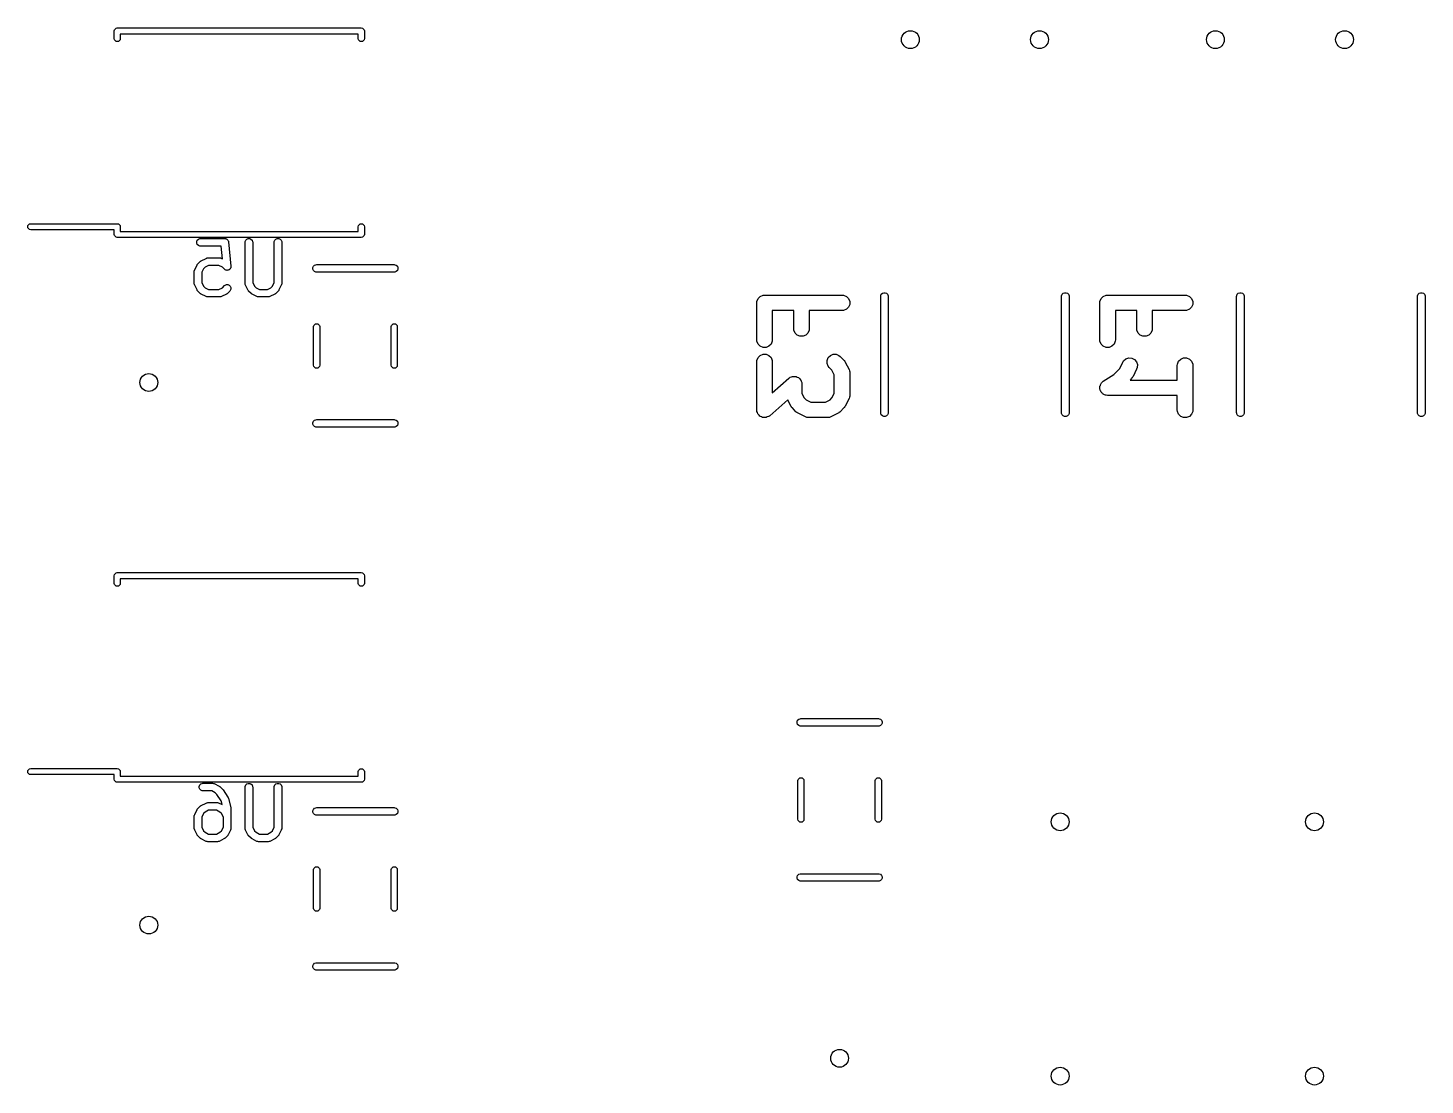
# Model space of a CAD drawing. Extents: x 0.39 to 2.96, y 0.39 to 3.71.
# Drawn here: x 1.786 to 2.868, y 1.206 to 2.024 of the extents above; entities that cross this region are included whole.
import ezdxf

# ---------------------------------------------------------------- set-up
doc = ezdxf.new("R2010")
doc.units = 0
doc.header["$MEASUREMENT"] = 0
doc.layers.add('BLACK', color=7, linetype='CONTINUOUS')

msp = doc.modelspace()

# ---------------------------------------------------------------- linework, layer by layer
at = {"layer": 'BLACK', "linetype": 'CONTINUOUS'}
for p, q in [((1.8533, 2.023), (1.8546, 2.0243)), ((1.8546, 2.0243), (1.8555, 2.0244)), ((1.8555, 2.0244), (2.0445, 2.0244)), ((2.0445, 2.0244), (2.0454, 2.0243)), ((2.0454, 2.0243), (2.0467, 2.023)), ((1.8531, 2.0221), (1.8533, 2.023)), ((1.8531, 2.0162), (1.8531, 2.0221)), ((1.8533, 2.0153), (1.8531, 2.0162)), ((1.8546, 2.014), (1.8533, 2.0153)), ((1.8564, 2.014), (1.8546, 2.014)), ((1.8577, 2.0153), (1.8564, 2.014)), ((1.8579, 2.0162), (1.8577, 2.0153)), ((2.0421, 2.0197), (1.8579, 2.0197)), ((1.8579, 2.0197), (1.8579, 2.0162)), ((2.0421, 2.0162), (2.0421, 2.0197)), ((2.0423, 2.0153), (2.0421, 2.0162)), ((2.0436, 2.014), (2.0423, 2.0153)), ((2.0454, 2.014), (2.0436, 2.014)), ((2.0467, 2.0153), (2.0454, 2.014)), ((2.0467, 2.023), (2.0469, 2.0221)), ((2.0469, 2.0162), (2.0467, 2.0153)), ((2.0469, 2.0221), (2.0469, 2.0162)), ((1.7864, 1.8714), (1.7877, 1.8727)), ((1.7877, 1.8727), (1.7886, 1.8729)), ((1.7886, 1.8729), (1.8555, 1.8729)), ((1.8555, 1.8729), (1.8564, 1.8727)), ((1.8564, 1.8727), (1.8577, 1.8714)), ((2.0423, 1.8714), (2.0436, 1.8727)), ((2.0436, 1.8727), (2.0454, 1.8727)), ((2.0454, 1.8727), (2.0467, 1.8714)), ((1.7864, 1.8696), (1.7864, 1.8714)), ((1.7877, 1.8683), (1.7864, 1.8696)), ((1.7886, 1.8681), (1.7877, 1.8683)), ((1.8531, 1.8681), (1.7886, 1.8681)), ((1.8531, 1.8646), (1.8531, 1.8681)), ((1.8533, 1.8637), (1.8531, 1.8646)), ((1.8546, 1.8624), (1.8533, 1.8637)), ((1.8555, 1.8622), (1.8546, 1.8624)), ((2.0445, 1.8622), (1.8555, 1.8622)), ((1.8577, 1.8714), (1.8579, 1.8705)), ((1.8579, 1.8705), (1.8579, 1.867)), ((1.8579, 1.867), (2.0421, 1.867)), ((1.9175, 1.8601), (1.9184, 1.861)), ((1.9184, 1.861), (1.9194, 1.8614)), ((1.9194, 1.8614), (1.92, 1.8615)), ((1.92, 1.8615), (1.9388, 1.8615)), ((1.9388, 1.8615), (1.939, 1.8614)), ((1.939, 1.8614), (1.939, 1.8614)), ((1.939, 1.8614), (1.9391, 1.8614)), ((1.9391, 1.8614), (1.9393, 1.8614)), ((1.9393, 1.8614), (1.9397, 1.8612)), ((1.9397, 1.8612), (1.9401, 1.8611)), ((1.9401, 1.8611), (1.9403, 1.861)), ((1.9403, 1.861), (1.9404, 1.861)), ((1.9404, 1.861), (1.9407, 1.8606)), ((1.955, 1.8601), (1.9559, 1.861)), ((1.9559, 1.861), (1.9569, 1.8614)), ((1.9569, 1.8614), (1.9581, 1.8614)), ((1.9581, 1.8614), (1.9591, 1.861)), ((1.9591, 1.861), (1.96, 1.8601)), ((1.9775, 1.8601), (1.9784, 1.861)), ((1.9784, 1.861), (1.9794, 1.8614)), ((1.9794, 1.8614), (1.9806, 1.8614)), ((1.9806, 1.8614), (1.9816, 1.861)), ((1.9816, 1.861), (1.9825, 1.8601)), ((2.0421, 1.8705), (2.0423, 1.8714)), ((2.0421, 1.867), (2.0421, 1.8705)), ((2.0454, 1.8624), (2.0445, 1.8622)), ((2.0467, 1.8637), (2.0454, 1.8624)), ((2.0467, 1.8714), (2.0469, 1.8705)), ((2.0469, 1.8646), (2.0467, 1.8637)), ((2.0469, 1.8705), (2.0469, 1.8646)), ((1.9171, 1.8591), (1.9175, 1.8601)), ((1.9171, 1.8579), (1.9171, 1.8591)), ((1.9175, 1.8569), (1.9171, 1.8579)), ((1.9184, 1.856), (1.9175, 1.8569)), ((1.9194, 1.8556), (1.9184, 1.856)), ((1.92, 1.8555), (1.9194, 1.8556)), ((1.9361, 1.8555), (1.92, 1.8555)), ((1.9371, 1.8458), (1.9361, 1.8555)), ((1.9407, 1.8606), (1.941, 1.8604)), ((1.941, 1.8604), (1.9411, 1.8602)), ((1.9411, 1.8602), (1.9412, 1.8601)), ((1.9412, 1.8601), (1.9414, 1.8597)), ((1.9414, 1.8597), (1.9416, 1.8594)), ((1.9416, 1.8594), (1.9416, 1.8591)), ((1.9416, 1.8591), (1.9416, 1.8591)), ((1.9416, 1.8591), (1.9416, 1.859)), ((1.9416, 1.859), (1.9417, 1.8588)), ((1.9417, 1.8588), (1.9436, 1.84)), ((1.9545, 1.8585), (1.9546, 1.8591)), ((1.9545, 1.8266), (1.9545, 1.8585)), ((1.9546, 1.8591), (1.955, 1.8601)), ((1.96, 1.8601), (1.9604, 1.8591)), ((1.9604, 1.8591), (1.9605, 1.8585)), ((1.9605, 1.8585), (1.9605, 1.8273)), ((1.977, 1.8585), (1.9771, 1.8591)), ((1.977, 1.8273), (1.977, 1.8585)), ((1.9771, 1.8591), (1.9775, 1.8601)), ((1.9825, 1.8601), (1.9829, 1.8591)), ((1.9829, 1.8591), (1.9829, 1.8585)), ((1.9829, 1.8585), (1.9829, 1.8266)), ((1.9155, 1.8373), (1.9174, 1.8411)), ((1.9174, 1.8411), (1.9175, 1.8413)), ((1.9175, 1.8414), (1.9176, 1.8415)), ((1.9175, 1.8413), (1.9175, 1.8414)), ((1.9176, 1.8415), (1.9177, 1.8416)), ((1.9177, 1.8416), (1.9179, 1.8418)), ((1.9177, 1.8416), (1.9177, 1.8416)), ((1.9179, 1.8418), (1.9198, 1.8437)), ((1.9198, 1.8437), (1.92, 1.8439)), ((1.92, 1.8439), (1.9201, 1.844)), ((1.9201, 1.844), (1.9202, 1.844)), ((1.9202, 1.844), (1.9202, 1.8441)), ((1.9202, 1.8441), (1.9203, 1.8441)), ((1.9203, 1.8441), (1.9206, 1.8443)), ((1.9206, 1.8443), (1.9243, 1.8461)), ((1.9236, 1.8392), (1.9224, 1.838)), ((1.9263, 1.8405), (1.9236, 1.8392)), ((1.9243, 1.8461), (1.9248, 1.8463)), ((1.9248, 1.8463), (1.925, 1.8464)), ((1.925, 1.8464), (1.9251, 1.8464)), ((1.9251, 1.8464), (1.9256, 1.8465)), ((1.9256, 1.8465), (1.935, 1.8465)), ((1.9343, 1.8405), (1.9263, 1.8405)), ((1.937, 1.8392), (1.9343, 1.8405)), ((1.935, 1.8465), (1.9356, 1.8464)), ((1.9356, 1.8464), (1.9357, 1.8464)), ((1.9357, 1.8464), (1.9358, 1.8463)), ((1.9358, 1.8463), (1.9363, 1.8461)), ((1.9363, 1.8461), (1.9371, 1.8458)), ((1.9385, 1.8377), (1.937, 1.8392)), ((1.9435, 1.8392), (1.9434, 1.8388)), ((1.9436, 1.8395), (1.9435, 1.8393)), ((1.9435, 1.8393), (1.9435, 1.8392)), ((1.9436, 1.84), (1.9436, 1.8395)), ((2.0071, 1.8389), (2.0075, 1.84)), ((2.0075, 1.84), (2.0084, 1.8408)), ((2.0084, 1.8408), (2.0094, 1.8412)), ((2.0094, 1.8412), (2.01, 1.8413)), ((2.01, 1.8413), (2.07, 1.8413)), ((2.07, 1.8413), (2.0706, 1.8412)), ((2.0706, 1.8412), (2.0716, 1.8408)), ((2.0716, 1.8408), (2.0725, 1.84)), ((2.0725, 1.84), (2.0729, 1.8389)), ((1.9152, 1.8366), (1.9153, 1.8367)), ((1.9152, 1.836), (1.9152, 1.8366)), ((1.9152, 1.8266), (1.9152, 1.836)), ((1.9153, 1.8368), (1.9155, 1.8373)), ((1.9153, 1.8367), (1.9153, 1.8368)), ((1.9224, 1.838), (1.9211, 1.8353)), ((1.9211, 1.8353), (1.9211, 1.8273)), ((1.939, 1.8373), (1.9385, 1.8377)), ((1.9391, 1.8372), (1.939, 1.8373)), ((1.9392, 1.8371), (1.9391, 1.8372)), ((1.9397, 1.837), (1.9392, 1.8371)), ((1.9401, 1.8369), (1.9397, 1.837)), ((1.9402, 1.8369), (1.9401, 1.8369)), ((1.9403, 1.8368), (1.9402, 1.8369)), ((1.9408, 1.8369), (1.9403, 1.8368)), ((1.9412, 1.8369), (1.9408, 1.8369)), ((1.9413, 1.8369), (1.9412, 1.8369)), ((1.9415, 1.8369), (1.9413, 1.8369)), ((1.9419, 1.8371), (1.9415, 1.8369)), ((1.9423, 1.8373), (1.9419, 1.8371)), ((1.9424, 1.8374), (1.9423, 1.8373)), ((1.9425, 1.8375), (1.9424, 1.8374)), ((1.9428, 1.8378), (1.9425, 1.8375)), ((1.9431, 1.8381), (1.9428, 1.8378)), ((1.9432, 1.8384), (1.9431, 1.8382)), ((1.9431, 1.8382), (1.9431, 1.8381)), ((1.9434, 1.8388), (1.9432, 1.8384)), ((2.0071, 1.8378), (2.0071, 1.8389)), ((2.0075, 1.8367), (2.0071, 1.8378)), ((2.0084, 1.8359), (2.0075, 1.8367)), ((2.0094, 1.8354), (2.0084, 1.8359)), ((2.01, 1.8354), (2.0094, 1.8354)), ((2.07, 1.8354), (2.01, 1.8354)), ((2.0706, 1.8354), (2.07, 1.8354)), ((2.0716, 1.8359), (2.0706, 1.8354)), ((2.0725, 1.8367), (2.0716, 1.8359)), ((2.0729, 1.8378), (2.0725, 1.8367)), ((2.0729, 1.8389), (2.0729, 1.8378)), ((1.9152, 1.8261), (1.9152, 1.8266)), ((1.9153, 1.826), (1.9152, 1.8261)), ((1.9153, 1.8258), (1.9153, 1.826)), ((1.9155, 1.8253), (1.9153, 1.8258)), ((1.9174, 1.8216), (1.9155, 1.8253)), ((1.9175, 1.8213), (1.9174, 1.8216)), ((1.9175, 1.8212), (1.9175, 1.8213)), ((1.9176, 1.8212), (1.9175, 1.8212)), ((1.9177, 1.8211), (1.9176, 1.8212)), ((1.9177, 1.821), (1.9177, 1.8211)), ((1.9179, 1.8208), (1.9177, 1.821)), ((1.9198, 1.8189), (1.9179, 1.8208)), ((1.92, 1.8187), (1.9198, 1.8189)), ((1.9201, 1.8187), (1.92, 1.8187)), ((1.9202, 1.8186), (1.9201, 1.8187)), ((1.9202, 1.8185), (1.9202, 1.8186)), ((1.9203, 1.8185), (1.9202, 1.8185)), ((1.9206, 1.8184), (1.9203, 1.8185)), ((1.9243, 1.8165), (1.9206, 1.8184)), ((1.9211, 1.8273), (1.9224, 1.8246)), ((1.9224, 1.8246), (1.9236, 1.8234)), ((1.9236, 1.8234), (1.9263, 1.8221)), ((1.9263, 1.8221), (1.9343, 1.8221)), ((1.9343, 1.8221), (1.937, 1.8234)), ((1.9401, 1.8184), (1.9363, 1.8165)), ((1.937, 1.8234), (1.9385, 1.825)), ((1.9385, 1.825), (1.939, 1.8253)), ((1.939, 1.8253), (1.9401, 1.8258)), ((1.9401, 1.8258), (1.9412, 1.8258)), ((1.9403, 1.8185), (1.9401, 1.8184)), ((1.9404, 1.8185), (1.9403, 1.8185)), ((1.9405, 1.8186), (1.9404, 1.8185)), ((1.9406, 1.8187), (1.9405, 1.8186)), ((1.9408, 1.8189), (1.9406, 1.8187)), ((1.9406, 1.8187), (1.9406, 1.8187)), ((1.9427, 1.8208), (1.9408, 1.8189)), ((1.9412, 1.8258), (1.9423, 1.8253)), ((1.9423, 1.8253), (1.9431, 1.8245)), ((1.9431, 1.8212), (1.9427, 1.8208)), ((1.9431, 1.8245), (1.9435, 1.8235)), ((1.9435, 1.8223), (1.9431, 1.8212)), ((1.9435, 1.8235), (1.9435, 1.8223)), ((1.9546, 1.8261), (1.9545, 1.8266)), ((1.9546, 1.826), (1.9546, 1.8261)), ((1.9547, 1.8258), (1.9546, 1.826)), ((1.9549, 1.8253), (1.9547, 1.8258)), ((1.9567, 1.8216), (1.9549, 1.8253)), ((1.9569, 1.8213), (1.9567, 1.8216)), ((1.9569, 1.8212), (1.9569, 1.8213)), ((1.957, 1.8212), (1.9569, 1.8212)), ((1.957, 1.8211), (1.957, 1.8212)), ((1.9571, 1.821), (1.957, 1.8211)), ((1.9573, 1.8208), (1.9571, 1.821)), ((1.9592, 1.8189), (1.9573, 1.8208)), ((1.9594, 1.8187), (1.9592, 1.8189)), ((1.9595, 1.8186), (1.9594, 1.8187)), ((1.9594, 1.8187), (1.9594, 1.8187)), ((1.9596, 1.8185), (1.9595, 1.8186)), ((1.9597, 1.8185), (1.9596, 1.8185)), ((1.9599, 1.8184), (1.9597, 1.8185)), ((1.9637, 1.8165), (1.9599, 1.8184)), ((1.9605, 1.8273), (1.9618, 1.8246)), ((1.9618, 1.8246), (1.963, 1.8234)), ((1.963, 1.8234), (1.9657, 1.8221)), ((1.9657, 1.8221), (1.9718, 1.8221)), ((1.9718, 1.8221), (1.9745, 1.8234)), ((1.9776, 1.8184), (1.9738, 1.8165)), ((1.9745, 1.8234), (1.9757, 1.8246)), ((1.9757, 1.8246), (1.977, 1.8273)), ((1.9778, 1.8185), (1.9776, 1.8184)), ((1.9779, 1.8185), (1.9778, 1.8185)), ((1.978, 1.8186), (1.9779, 1.8185)), ((1.9781, 1.8187), (1.978, 1.8186)), ((1.9783, 1.8189), (1.9781, 1.8187)), ((1.9781, 1.8187), (1.9781, 1.8187)), ((1.9802, 1.8208), (1.9783, 1.8189)), ((1.9804, 1.821), (1.9802, 1.8208)), ((1.9805, 1.8211), (1.9804, 1.821)), ((1.9806, 1.8212), (1.9805, 1.8212)), ((1.9805, 1.8212), (1.9805, 1.8211)), ((1.9808, 1.8216), (1.9806, 1.8213)), ((1.9806, 1.8213), (1.9806, 1.8212)), ((1.9826, 1.8253), (1.9808, 1.8216)), ((1.9828, 1.8258), (1.9826, 1.8253)), ((1.9829, 1.826), (1.9828, 1.8258)), ((1.9829, 1.8266), (1.9829, 1.8261)), ((1.9829, 1.8261), (1.9829, 1.826)), ((2.3535, 1.8166), (2.3556, 1.8175)), ((2.3556, 1.8175), (2.3568, 1.8177)), ((2.3568, 1.8177), (2.4168, 1.8177)), ((2.4168, 1.8177), (2.418, 1.8175)), ((2.418, 1.8175), (2.4202, 1.8166)), ((2.4468, 1.8172), (2.4472, 1.8183)), ((2.4472, 1.8183), (2.448, 1.8191)), ((2.448, 1.8191), (2.4491, 1.8195)), ((2.4491, 1.8195), (2.4503, 1.8195)), ((2.4503, 1.8195), (2.4513, 1.8191)), ((2.4513, 1.8191), (2.4521, 1.8183)), ((2.4521, 1.8183), (2.4526, 1.8172)), ((2.5868, 1.8172), (2.5872, 1.8183)), ((2.5872, 1.8183), (2.588, 1.8191)), ((2.588, 1.8191), (2.5891, 1.8195)), ((2.5891, 1.8195), (2.5903, 1.8195)), ((2.5903, 1.8195), (2.5913, 1.8191)), ((2.5913, 1.8191), (2.5921, 1.8183)), ((2.5921, 1.8183), (2.5926, 1.8172)), ((2.6191, 1.8166), (2.6212, 1.8175)), ((2.6212, 1.8175), (2.6224, 1.8177)), ((2.6224, 1.8177), (2.6824, 1.8177)), ((2.6824, 1.8177), (2.6836, 1.8175)), ((2.6836, 1.8175), (2.6857, 1.8166)), ((2.7224, 1.8172), (2.7228, 1.8183)), ((2.7228, 1.8183), (2.7236, 1.8191)), ((2.7236, 1.8191), (2.7247, 1.8195)), ((2.7247, 1.8195), (2.7259, 1.8195)), ((2.7259, 1.8195), (2.7269, 1.8191)), ((2.7269, 1.8191), (2.7277, 1.8183)), ((2.7277, 1.8183), (2.7282, 1.8172)), ((2.8624, 1.8172), (2.8628, 1.8183)), ((2.8628, 1.8183), (2.8636, 1.8191)), ((2.8636, 1.8191), (2.8647, 1.8195)), ((2.8647, 1.8195), (2.8659, 1.8195)), ((2.8659, 1.8195), (2.8669, 1.8191)), ((2.8669, 1.8191), (2.8677, 1.8183)), ((2.8677, 1.8183), (2.8682, 1.8172)), ((1.9248, 1.8163), (1.9243, 1.8165)), ((1.925, 1.8163), (1.9248, 1.8163)), ((1.9251, 1.8162), (1.925, 1.8163)), ((1.9256, 1.8162), (1.9251, 1.8162)), ((1.935, 1.8162), (1.9256, 1.8162)), ((1.9356, 1.8162), (1.935, 1.8162)), ((1.9357, 1.8163), (1.9356, 1.8162)), ((1.9358, 1.8163), (1.9357, 1.8163)), ((1.9363, 1.8165), (1.9358, 1.8163)), ((1.9642, 1.8163), (1.9637, 1.8165)), ((1.9643, 1.8163), (1.9642, 1.8163)), ((1.9644, 1.8162), (1.9643, 1.8163)), ((1.965, 1.8162), (1.9644, 1.8162)), ((1.9725, 1.8162), (1.965, 1.8162)), ((1.9731, 1.8162), (1.9725, 1.8162)), ((1.9732, 1.8163), (1.9731, 1.8162)), ((1.9733, 1.8163), (1.9732, 1.8163)), ((1.9738, 1.8165), (1.9733, 1.8163)), ((2.3508, 1.8117), (2.3509, 1.8128)), ((2.3508, 1.7831), (2.3508, 1.8117)), ((2.3509, 1.8128), (2.3518, 1.815)), ((2.3518, 1.815), (2.3535, 1.8166)), ((2.4202, 1.8067), (2.418, 1.8058)), ((2.4202, 1.8166), (2.4218, 1.815)), ((2.4218, 1.8083), (2.4202, 1.8067)), ((2.4218, 1.815), (2.4227, 1.8128)), ((2.4227, 1.8105), (2.4218, 1.8083)), ((2.4227, 1.8128), (2.4227, 1.8105)), ((2.4467, 1.8167), (2.4468, 1.8172)), ((2.4467, 1.7267), (2.4467, 1.8167)), ((2.4526, 1.8172), (2.4526, 1.8167)), ((2.4526, 1.8167), (2.4526, 1.7267)), ((2.5867, 1.8167), (2.5868, 1.8172)), ((2.5867, 1.7267), (2.5867, 1.8167)), ((2.5926, 1.8172), (2.5926, 1.8167)), ((2.5926, 1.8167), (2.5926, 1.7267)), ((2.6164, 1.8117), (2.6165, 1.8128)), ((2.6164, 1.7831), (2.6164, 1.8117)), ((2.6165, 1.8128), (2.6174, 1.815)), ((2.6174, 1.815), (2.6191, 1.8166)), ((2.6857, 1.8067), (2.6836, 1.8058)), ((2.6857, 1.8166), (2.6874, 1.815)), ((2.6874, 1.8083), (2.6857, 1.8067)), ((2.6874, 1.815), (2.6883, 1.8128)), ((2.6883, 1.8105), (2.6874, 1.8083)), ((2.6883, 1.8128), (2.6883, 1.8105)), ((2.7223, 1.8167), (2.7224, 1.8172)), ((2.7223, 1.7267), (2.7223, 1.8167)), ((2.7282, 1.8172), (2.7282, 1.8167)), ((2.7282, 1.8167), (2.7282, 1.7267)), ((2.8623, 1.8167), (2.8624, 1.8172)), ((2.8623, 1.7267), (2.8623, 1.8167)), ((2.8682, 1.8172), (2.8682, 1.8167)), ((2.8682, 1.8167), (2.8682, 1.7267)), ((2.3794, 1.8057), (2.3628, 1.8057)), ((2.3628, 1.8057), (2.3628, 1.7831)), ((2.3794, 1.7917), (2.3794, 1.8057)), ((2.4168, 1.8057), (2.3914, 1.8057)), ((2.3914, 1.8057), (2.3914, 1.7917)), ((2.418, 1.8058), (2.4168, 1.8057)), ((2.645, 1.8057), (2.6284, 1.8057)), ((2.6284, 1.8057), (2.6284, 1.7831)), ((2.645, 1.7917), (2.645, 1.8057)), ((2.6824, 1.8057), (2.657, 1.8057)), ((2.657, 1.8057), (2.657, 1.7917)), ((2.6836, 1.8058), (2.6824, 1.8057)), ((2.0076, 1.7933), (2.0078, 1.7942)), ((2.0076, 1.7633), (2.0076, 1.7933)), ((2.0078, 1.7942), (2.0091, 1.7955)), ((2.0091, 1.7955), (2.0109, 1.7955)), ((2.0109, 1.7955), (2.0122, 1.7942)), ((2.0122, 1.7942), (2.0124, 1.7933)), ((2.0124, 1.7933), (2.0124, 1.7633)), ((2.0676, 1.7933), (2.0678, 1.7942)), ((2.0676, 1.7633), (2.0676, 1.7933)), ((2.0678, 1.7942), (2.0691, 1.7955)), ((2.0691, 1.7955), (2.0709, 1.7955)), ((2.0709, 1.7955), (2.0722, 1.7942)), ((2.0722, 1.7942), (2.0724, 1.7933)), ((2.0724, 1.7933), (2.0724, 1.7633)), ((2.3795, 1.7905), (2.3794, 1.7917)), ((2.3804, 1.7883), (2.3795, 1.7905)), ((2.3821, 1.7867), (2.3804, 1.7883)), ((2.3842, 1.7858), (2.3821, 1.7867)), ((2.3866, 1.7858), (2.3842, 1.7858)), ((2.3887, 1.7867), (2.3866, 1.7858)), ((2.3904, 1.7883), (2.3887, 1.7867)), ((2.3913, 1.7905), (2.3904, 1.7883)), ((2.3914, 1.7917), (2.3913, 1.7905)), ((2.6451, 1.7905), (2.645, 1.7917)), ((2.646, 1.7883), (2.6451, 1.7905)), ((2.6476, 1.7867), (2.646, 1.7883)), ((2.6498, 1.7858), (2.6476, 1.7867)), ((2.6522, 1.7858), (2.6498, 1.7858)), ((2.6543, 1.7867), (2.6522, 1.7858)), ((2.656, 1.7883), (2.6543, 1.7867)), ((2.6569, 1.7905), (2.656, 1.7883)), ((2.657, 1.7917), (2.6569, 1.7905)), ((2.3509, 1.7819), (2.3508, 1.7831)), ((2.3518, 1.7797), (2.3509, 1.7819)), ((2.3535, 1.7781), (2.3518, 1.7797)), ((2.3556, 1.7772), (2.3535, 1.7781)), ((2.358, 1.7772), (2.3556, 1.7772)), ((2.3602, 1.7781), (2.358, 1.7772)), ((2.3618, 1.7797), (2.3602, 1.7781)), ((2.3627, 1.7819), (2.3618, 1.7797)), ((2.3628, 1.7831), (2.3627, 1.7819)), ((2.6165, 1.7819), (2.6164, 1.7831)), ((2.6174, 1.7797), (2.6165, 1.7819)), ((2.6191, 1.7781), (2.6174, 1.7797)), ((2.6212, 1.7772), (2.6191, 1.7781)), ((2.6236, 1.7772), (2.6212, 1.7772)), ((2.6257, 1.7781), (2.6236, 1.7772)), ((2.6274, 1.7797), (2.6257, 1.7781)), ((2.6283, 1.7819), (2.6274, 1.7797)), ((2.6284, 1.7831), (2.6283, 1.7819)), ((2.3508, 1.7659), (2.3509, 1.7671)), ((2.3508, 1.7288), (2.3508, 1.7659)), ((2.3509, 1.7671), (2.3518, 1.7693)), ((2.3518, 1.7693), (2.3535, 1.7709)), ((2.3535, 1.7709), (2.3556, 1.7718)), ((2.3556, 1.7718), (2.358, 1.7718)), ((2.358, 1.7718), (2.3602, 1.7709)), ((2.3602, 1.7709), (2.3618, 1.7693)), ((2.3618, 1.7693), (2.3627, 1.7671)), ((2.3627, 1.7671), (2.3628, 1.7659)), ((2.3628, 1.7659), (2.3628, 1.742)), ((2.4052, 1.7671), (2.4061, 1.7693)), ((2.4052, 1.7648), (2.4052, 1.7671)), ((2.4061, 1.7626), (2.4052, 1.7648)), ((2.4061, 1.7693), (2.4078, 1.7709)), ((2.4078, 1.7709), (2.4099, 1.7718)), ((2.4099, 1.7718), (2.4123, 1.7718)), ((2.4123, 1.7718), (2.4144, 1.7709)), ((2.4144, 1.7709), (2.4153, 1.7702)), ((2.4153, 1.7702), (2.4182, 1.7673)), ((2.4182, 1.7673), (2.4186, 1.7669)), ((2.4186, 1.7669), (2.4187, 1.7668)), ((2.4187, 1.7668), (2.4188, 1.7666)), ((2.4188, 1.7666), (2.4189, 1.7664)), ((2.4189, 1.7664), (2.419, 1.7663)), ((2.419, 1.7663), (2.4193, 1.7658)), ((2.4193, 1.7658), (2.4222, 1.7601)), ((2.6318, 1.7609), (2.6342, 1.7658)), ((2.6342, 1.7658), (2.6348, 1.7668)), ((2.6348, 1.7668), (2.6366, 1.7683)), ((2.6366, 1.7683), (2.6388, 1.769)), ((2.6388, 1.769), (2.6411, 1.7689)), ((2.6411, 1.7689), (2.6432, 1.7678)), ((2.6432, 1.7678), (2.6448, 1.7661)), ((2.6448, 1.7661), (2.6455, 1.7638)), ((2.6455, 1.7638), (2.6453, 1.7615)), ((2.6764, 1.7631), (2.6765, 1.7643)), ((2.6765, 1.7643), (2.6774, 1.7664)), ((2.6774, 1.7664), (2.6791, 1.7681)), ((2.6791, 1.7681), (2.6812, 1.769)), ((2.6812, 1.769), (2.6836, 1.769)), ((2.6836, 1.769), (2.6857, 1.7681)), ((2.6857, 1.7681), (2.6874, 1.7664)), ((2.6874, 1.7664), (2.6883, 1.7643)), ((2.6883, 1.7643), (2.6884, 1.7631)), ((2.0078, 1.7624), (2.0076, 1.7633)), ((2.0091, 1.7612), (2.0078, 1.7624)), ((2.0109, 1.7612), (2.0091, 1.7612)), ((2.0122, 1.7624), (2.0109, 1.7612)), ((2.0124, 1.7633), (2.0122, 1.7624)), ((2.0678, 1.7624), (2.0676, 1.7633)), ((2.0691, 1.7612), (2.0678, 1.7624)), ((2.0709, 1.7612), (2.0691, 1.7612)), ((2.0722, 1.7624), (2.0709, 1.7612)), ((2.0724, 1.7633), (2.0722, 1.7624)), ((2.3628, 1.742), (2.3757, 1.7533)), ((2.3757, 1.7533), (2.3762, 1.7537)), ((2.3762, 1.7537), (2.3763, 1.7538)), ((2.3763, 1.7538), (2.3764, 1.7538)), ((2.3764, 1.7538), (2.3767, 1.754)), ((2.3767, 1.754), (2.3776, 1.7543)), ((2.3776, 1.7543), (2.3785, 1.7547)), ((2.3785, 1.7547), (2.3787, 1.7547)), ((2.3787, 1.7547), (2.3789, 1.7547)), ((2.3789, 1.7547), (2.3799, 1.7547)), ((2.3799, 1.7547), (2.3808, 1.7547)), ((2.3808, 1.7547), (2.381, 1.7546)), ((2.381, 1.7546), (2.3812, 1.7546)), ((2.3812, 1.7546), (2.3821, 1.7542)), ((2.3821, 1.7542), (2.383, 1.7538)), ((2.383, 1.7538), (2.3832, 1.7536)), ((2.3832, 1.7536), (2.3833, 1.7536)), ((2.3833, 1.7536), (2.384, 1.7528)), ((2.384, 1.7528), (2.3847, 1.7521)), ((2.4069, 1.7617), (2.4061, 1.7626)), ((2.409, 1.7595), (2.4069, 1.7617)), ((2.4108, 1.756), (2.409, 1.7595)), ((2.4108, 1.7416), (2.4108, 1.756)), ((2.4222, 1.7601), (2.4226, 1.759)), ((2.4226, 1.759), (2.4226, 1.7587)), ((2.4226, 1.7587), (2.4227, 1.7585)), ((2.4227, 1.7585), (2.4228, 1.7574)), ((2.4228, 1.7574), (2.4228, 1.7402)), ((2.6191, 1.7509), (2.6272, 1.7563)), ((2.6272, 1.7563), (2.6318, 1.7609)), ((2.6409, 1.7531), (2.6398, 1.7519)), ((2.6413, 1.7536), (2.6409, 1.7531)), ((2.6414, 1.7537), (2.6413, 1.7536)), ((2.6415, 1.7539), (2.6414, 1.7537)), ((2.6417, 1.754), (2.6415, 1.7539)), ((2.6421, 1.7547), (2.6417, 1.7542)), ((2.6417, 1.7542), (2.6417, 1.754)), ((2.6449, 1.7604), (2.6421, 1.7547)), ((2.6453, 1.7615), (2.6449, 1.7604)), ((2.6764, 1.7519), (2.6764, 1.7631)), ((2.6884, 1.7631), (2.6884, 1.7288)), ((2.3847, 1.7521), (2.3847, 1.7519)), ((2.3847, 1.7519), (2.3849, 1.7518)), ((2.3849, 1.7518), (2.3852, 1.7509)), ((2.3852, 1.7509), (2.3856, 1.75)), ((2.3856, 1.75), (2.3856, 1.7497)), ((2.3856, 1.7497), (2.3856, 1.7496)), ((2.3856, 1.7496), (2.3856, 1.7494)), ((2.3856, 1.7494), (2.3857, 1.7488)), ((2.3857, 1.7488), (2.3857, 1.7416)), ((2.6164, 1.7459), (2.6165, 1.7465)), ((2.6165, 1.7454), (2.6164, 1.7459)), ((2.6165, 1.7471), (2.6168, 1.7477)), ((2.6165, 1.7465), (2.6165, 1.7471)), ((2.6165, 1.7448), (2.6165, 1.7454)), ((2.6167, 1.7442), (2.6165, 1.7448)), ((2.6169, 1.7436), (2.6167, 1.7442)), ((2.6168, 1.7477), (2.6169, 1.7482)), ((2.6169, 1.7482), (2.6172, 1.7487)), ((2.6172, 1.7432), (2.6169, 1.7436)), ((2.6172, 1.7487), (2.6174, 1.7493)), ((2.6174, 1.7426), (2.6172, 1.7432)), ((2.6174, 1.7493), (2.6178, 1.7497)), ((2.6178, 1.7422), (2.6174, 1.7426)), ((2.6178, 1.7497), (2.6182, 1.7502)), ((2.6182, 1.7417), (2.6178, 1.7422)), ((2.6182, 1.7502), (2.6191, 1.7509)), ((2.6191, 1.7509), (2.6191, 1.7509)), ((2.6191, 1.7509), (2.6191, 1.7509)), ((2.6191, 1.7509), (2.6191, 1.7509)), ((2.6398, 1.7519), (2.6764, 1.7519)), ((2.3748, 1.7366), (2.3608, 1.7243)), ((2.3772, 1.7318), (2.3748, 1.7366)), ((2.3775, 1.7313), (2.3772, 1.7318)), ((2.3775, 1.7312), (2.3775, 1.7313)), ((2.3777, 1.731), (2.3775, 1.7312)), ((2.3778, 1.7308), (2.3777, 1.731)), ((2.3857, 1.7416), (2.3875, 1.7381)), ((2.3875, 1.7381), (2.3889, 1.7366)), ((2.3889, 1.7366), (2.3925, 1.7348)), ((2.3925, 1.7348), (2.404, 1.7348)), ((2.404, 1.7348), (2.4075, 1.7366)), ((2.4075, 1.7366), (2.409, 1.7381)), ((2.409, 1.7381), (2.4108, 1.7416)), ((2.4188, 1.731), (2.4187, 1.7308)), ((2.4189, 1.7312), (2.4188, 1.731)), ((2.419, 1.7313), (2.4189, 1.7312)), ((2.4193, 1.7318), (2.419, 1.7313)), ((2.4222, 1.7375), (2.4193, 1.7318)), ((2.4226, 1.7386), (2.4222, 1.7375)), ((2.4227, 1.7391), (2.4226, 1.7389)), ((2.4226, 1.7389), (2.4226, 1.7386)), ((2.4228, 1.7402), (2.4227, 1.7391)), ((2.6187, 1.7414), (2.6182, 1.7417)), ((2.6191, 1.741), (2.6187, 1.7414)), ((2.6196, 1.7407), (2.6191, 1.741)), ((2.6201, 1.7404), (2.6196, 1.7407)), ((2.6207, 1.7403), (2.6201, 1.7404)), ((2.6212, 1.7401), (2.6207, 1.7403)), ((2.6224, 1.7399), (2.6212, 1.7401)), ((2.6764, 1.7399), (2.6224, 1.7399)), ((2.6224, 1.7399), (2.6224, 1.7399)), ((2.6224, 1.7399), (2.6224, 1.7399)), ((2.6224, 1.7399), (2.6224, 1.7399)), ((2.6764, 1.7288), (2.6764, 1.7399)), ((2.0075, 1.72), (2.0084, 1.7208)), ((2.0084, 1.7208), (2.0094, 1.7212)), ((2.0094, 1.7212), (2.01, 1.7213)), ((2.01, 1.7213), (2.07, 1.7213)), ((2.07, 1.7213), (2.0706, 1.7212)), ((2.0706, 1.7212), (2.0716, 1.7208)), ((2.0716, 1.7208), (2.0725, 1.72)), ((2.3509, 1.7282), (2.3508, 1.7288)), ((2.3509, 1.728), (2.3509, 1.7282)), ((2.3509, 1.7279), (2.3509, 1.728)), ((2.3509, 1.7276), (2.3509, 1.7279)), ((2.3513, 1.7267), (2.3509, 1.7276)), ((2.3516, 1.7258), (2.3513, 1.7267)), ((2.3518, 1.7256), (2.3516, 1.7258)), ((2.3518, 1.7255), (2.3518, 1.7256)), ((2.3525, 1.7248), (2.3518, 1.7255)), ((2.3532, 1.724), (2.3525, 1.7248)), ((2.3533, 1.724), (2.3532, 1.724)), ((2.3535, 1.7238), (2.3533, 1.724)), ((2.3544, 1.7234), (2.3535, 1.7238)), ((2.3553, 1.723), (2.3544, 1.7234)), ((2.3555, 1.723), (2.3553, 1.723)), ((2.3556, 1.7229), (2.3555, 1.723)), ((2.3566, 1.7229), (2.3556, 1.7229)), ((2.3576, 1.7228), (2.3566, 1.7229)), ((2.3578, 1.7229), (2.3576, 1.7228)), ((2.358, 1.7229), (2.3578, 1.7229)), ((2.3589, 1.7233), (2.358, 1.7229)), ((2.3598, 1.7236), (2.3589, 1.7233)), ((2.36, 1.7238), (2.3598, 1.7236)), ((2.3602, 1.7238), (2.36, 1.7238)), ((2.3603, 1.7239), (2.3602, 1.7238)), ((2.3608, 1.7243), (2.3603, 1.7239)), ((2.3779, 1.7307), (2.3778, 1.7308)), ((2.3783, 1.7303), (2.3779, 1.7307)), ((2.3811, 1.7274), (2.3783, 1.7303)), ((2.3816, 1.727), (2.3811, 1.7274)), ((2.3817, 1.7269), (2.3816, 1.727)), ((2.3819, 1.7268), (2.3817, 1.7269)), ((2.3821, 1.7267), (2.3819, 1.7268)), ((2.3822, 1.7266), (2.3821, 1.7267)), ((2.3827, 1.7263), (2.3822, 1.7266)), ((2.3884, 1.7234), (2.3827, 1.7263)), ((2.3895, 1.723), (2.3884, 1.7234)), ((2.3897, 1.723), (2.3895, 1.723)), ((2.3899, 1.7229), (2.3897, 1.723)), ((2.3911, 1.7228), (2.3899, 1.7229)), ((2.4054, 1.7228), (2.3911, 1.7228)), ((2.4066, 1.7229), (2.4054, 1.7228)), ((2.4068, 1.723), (2.4066, 1.7229)), ((2.407, 1.723), (2.4068, 1.723)), ((2.4081, 1.7234), (2.407, 1.723)), ((2.4138, 1.7263), (2.4081, 1.7234)), ((2.4143, 1.7266), (2.4138, 1.7263)), ((2.4144, 1.7267), (2.4143, 1.7266)), ((2.4146, 1.7268), (2.4144, 1.7267)), ((2.4148, 1.7269), (2.4146, 1.7268)), ((2.4149, 1.727), (2.4148, 1.7269)), ((2.4153, 1.7274), (2.4149, 1.727)), ((2.4182, 1.7303), (2.4153, 1.7274)), ((2.4186, 1.7307), (2.4182, 1.7303)), ((2.4187, 1.7308), (2.4186, 1.7307)), ((2.4468, 1.7261), (2.4467, 1.7267)), ((2.4472, 1.725), (2.4468, 1.7261)), ((2.448, 1.7242), (2.4472, 1.725)), ((2.4491, 1.7238), (2.448, 1.7242)), ((2.4503, 1.7238), (2.4491, 1.7238)), ((2.4513, 1.7242), (2.4503, 1.7238)), ((2.4521, 1.725), (2.4513, 1.7242)), ((2.4526, 1.7261), (2.4521, 1.725)), ((2.4526, 1.7267), (2.4526, 1.7261)), ((2.5868, 1.7261), (2.5867, 1.7267)), ((2.5872, 1.725), (2.5868, 1.7261)), ((2.588, 1.7242), (2.5872, 1.725)), ((2.5891, 1.7238), (2.588, 1.7242)), ((2.5903, 1.7238), (2.5891, 1.7238)), ((2.5913, 1.7242), (2.5903, 1.7238)), ((2.5921, 1.725), (2.5913, 1.7242)), ((2.5926, 1.7261), (2.5921, 1.725)), ((2.5926, 1.7267), (2.5926, 1.7261)), ((2.6765, 1.7276), (2.6764, 1.7288)), ((2.6774, 1.7255), (2.6765, 1.7276)), ((2.6791, 1.7238), (2.6774, 1.7255)), ((2.6812, 1.7229), (2.6791, 1.7238)), ((2.6836, 1.7229), (2.6812, 1.7229)), ((2.6857, 1.7238), (2.6836, 1.7229)), ((2.6874, 1.7255), (2.6857, 1.7238)), ((2.6883, 1.7276), (2.6874, 1.7255)), ((2.6884, 1.7288), (2.6883, 1.7276)), ((2.7224, 1.7261), (2.7223, 1.7267)), ((2.7228, 1.725), (2.7224, 1.7261)), ((2.7236, 1.7242), (2.7228, 1.725)), ((2.7247, 1.7238), (2.7236, 1.7242)), ((2.7259, 1.7238), (2.7247, 1.7238)), ((2.7269, 1.7242), (2.7259, 1.7238)), ((2.7277, 1.725), (2.7269, 1.7242)), ((2.7282, 1.7261), (2.7277, 1.725)), ((2.7282, 1.7267), (2.7282, 1.7261)), ((2.8624, 1.7261), (2.8623, 1.7267)), ((2.8628, 1.725), (2.8624, 1.7261)), ((2.8636, 1.7242), (2.8628, 1.725)), ((2.8647, 1.7238), (2.8636, 1.7242)), ((2.8659, 1.7238), (2.8647, 1.7238)), ((2.8669, 1.7242), (2.8659, 1.7238)), ((2.8677, 1.725), (2.8669, 1.7242)), ((2.8682, 1.7261), (2.8677, 1.725)), ((2.8682, 1.7267), (2.8682, 1.7261)), ((2.0071, 1.7189), (2.0075, 1.72)), ((2.0071, 1.7178), (2.0071, 1.7189)), ((2.0075, 1.7167), (2.0071, 1.7178)), ((2.0084, 1.7159), (2.0075, 1.7167)), ((2.0094, 1.7154), (2.0084, 1.7159)), ((2.01, 1.7154), (2.0094, 1.7154)), ((2.07, 1.7154), (2.01, 1.7154)), ((2.0706, 1.7154), (2.07, 1.7154)), ((2.0716, 1.7159), (2.0706, 1.7154)), ((2.0725, 1.7167), (2.0716, 1.7159)), ((2.0725, 1.72), (2.0729, 1.7189)), ((2.0729, 1.7178), (2.0725, 1.7167)), ((2.0729, 1.7189), (2.0729, 1.7178)), ((1.8531, 1.6004), (1.8533, 1.6013)), ((1.8533, 1.6013), (1.8546, 1.6026)), ((1.8546, 1.6026), (1.8555, 1.6028)), ((1.8555, 1.6028), (2.0445, 1.6028)), ((2.0445, 1.6028), (2.0454, 1.6026)), ((2.0454, 1.6026), (2.0467, 1.6013)), ((2.0467, 1.6013), (2.0469, 1.6004)), ((1.8531, 1.5945), (1.8531, 1.6004)), ((1.8533, 1.5936), (1.8531, 1.5945)), ((1.8546, 1.5923), (1.8533, 1.5936)), ((1.8564, 1.5923), (1.8546, 1.5923)), ((1.8577, 1.5936), (1.8564, 1.5923)), ((1.8579, 1.5945), (1.8577, 1.5936)), ((2.0421, 1.598), (1.8579, 1.598)), ((1.8579, 1.598), (1.8579, 1.5945)), ((2.0421, 1.5945), (2.0421, 1.598)), ((2.0423, 1.5936), (2.0421, 1.5945)), ((2.0436, 1.5923), (2.0423, 1.5936)), ((2.0454, 1.5923), (2.0436, 1.5923)), ((2.0467, 1.5936), (2.0454, 1.5923)), ((2.0469, 1.5945), (2.0467, 1.5936)), ((2.0469, 1.6004), (2.0469, 1.5945)), ((2.382, 1.4874), (2.3824, 1.4885)), ((2.382, 1.4863), (2.382, 1.4874)), ((2.3824, 1.4852), (2.382, 1.4863)), ((2.3824, 1.4885), (2.3833, 1.4893)), ((2.3833, 1.4844), (2.3824, 1.4852)), ((2.3833, 1.4893), (2.3843, 1.4897)), ((2.3843, 1.484), (2.3833, 1.4844)), ((2.3843, 1.4897), (2.3849, 1.4898)), ((2.3849, 1.4839), (2.3843, 1.484)), ((2.3849, 1.4898), (2.4449, 1.4898)), ((2.4449, 1.4839), (2.3849, 1.4839)), ((2.4449, 1.4898), (2.4455, 1.4897)), ((2.4455, 1.484), (2.4449, 1.4839)), ((2.4455, 1.4897), (2.4465, 1.4893)), ((2.4465, 1.4844), (2.4455, 1.484)), ((2.4465, 1.4893), (2.4474, 1.4885)), ((2.4474, 1.4852), (2.4465, 1.4844)), ((2.4474, 1.4885), (2.4478, 1.4874)), ((2.4478, 1.4863), (2.4474, 1.4852)), ((2.4478, 1.4874), (2.4478, 1.4863)), ((1.7864, 1.4497), (1.7877, 1.451)), ((1.7864, 1.4479), (1.7864, 1.4497)), ((1.7877, 1.451), (1.7886, 1.4512)), ((1.7886, 1.4512), (1.8555, 1.4512)), ((1.8555, 1.4512), (1.8564, 1.451)), ((1.8564, 1.451), (1.8577, 1.4497)), ((1.8577, 1.4497), (1.8579, 1.4488)), ((2.0421, 1.4488), (2.0423, 1.4497)), ((2.0423, 1.4497), (2.0436, 1.451)), ((2.0436, 1.451), (2.0454, 1.451)), ((2.0454, 1.451), (2.0467, 1.4497)), ((2.0467, 1.4497), (2.0469, 1.4488)), ((1.7877, 1.4466), (1.7864, 1.4479)), ((1.7886, 1.4465), (1.7877, 1.4466)), ((1.8531, 1.4465), (1.7886, 1.4465)), ((1.8531, 1.4429), (1.8531, 1.4465)), ((1.8533, 1.442), (1.8531, 1.4429)), ((1.8546, 1.4407), (1.8533, 1.442)), ((1.8555, 1.4406), (1.8546, 1.4407)), ((2.0445, 1.4406), (1.8555, 1.4406)), ((1.8579, 1.4488), (1.8579, 1.4453)), ((1.8579, 1.4453), (2.0421, 1.4453)), ((1.9194, 1.4385), (1.9202, 1.4393)), ((1.9202, 1.4393), (1.9213, 1.4397)), ((1.9213, 1.4397), (1.9219, 1.4398)), ((1.9219, 1.4398), (1.9294, 1.4398)), ((1.9294, 1.4398), (1.93, 1.4397)), ((1.93, 1.4397), (1.9301, 1.4397)), ((1.9301, 1.4397), (1.9302, 1.4397)), ((1.9302, 1.4397), (1.9307, 1.4395)), ((1.9307, 1.4395), (1.9344, 1.4376)), ((1.955, 1.4385), (1.9559, 1.4393)), ((1.9559, 1.4393), (1.9569, 1.4397)), ((1.9569, 1.4397), (1.9581, 1.4397)), ((1.9581, 1.4397), (1.9591, 1.4393)), ((1.9591, 1.4393), (1.96, 1.4385)), ((1.9775, 1.4385), (1.9784, 1.4393)), ((1.9784, 1.4393), (1.9794, 1.4397)), ((1.9794, 1.4397), (1.9806, 1.4397)), ((1.9806, 1.4397), (1.9816, 1.4393)), ((1.9816, 1.4393), (1.9825, 1.4385)), ((2.0421, 1.4453), (2.0421, 1.4488)), ((2.0454, 1.4407), (2.0445, 1.4406)), ((2.0467, 1.442), (2.0454, 1.4407)), ((2.0469, 1.4429), (2.0467, 1.442)), ((2.0469, 1.4488), (2.0469, 1.4429)), ((2.3825, 1.4419), (2.3827, 1.4428)), ((2.3825, 1.4119), (2.3825, 1.4419)), ((2.3827, 1.4428), (2.384, 1.444)), ((2.384, 1.444), (2.3858, 1.444)), ((2.3858, 1.444), (2.3871, 1.4428)), ((2.3871, 1.4428), (2.3873, 1.4419)), ((2.3873, 1.4419), (2.3873, 1.4119)), ((2.4425, 1.4419), (2.4427, 1.4428)), ((2.4425, 1.4119), (2.4425, 1.4419)), ((2.4427, 1.4428), (2.444, 1.444)), ((2.444, 1.444), (2.4458, 1.444)), ((2.4458, 1.444), (2.4471, 1.4428)), ((2.4471, 1.4428), (2.4473, 1.4419)), ((2.4473, 1.4419), (2.4473, 1.4119)), ((1.919, 1.4374), (1.9194, 1.4385)), ((1.919, 1.4363), (1.919, 1.4374)), ((1.9194, 1.4352), (1.919, 1.4363)), ((1.9202, 1.4344), (1.9194, 1.4352)), ((1.9213, 1.4339), (1.9202, 1.4344)), ((1.9219, 1.4339), (1.9213, 1.4339)), ((1.9287, 1.4339), (1.9219, 1.4339)), ((1.9314, 1.4325), (1.9287, 1.4339)), ((1.9327, 1.4312), (1.9314, 1.4325)), ((1.936, 1.4262), (1.9327, 1.4312)), ((1.9344, 1.4376), (1.9347, 1.4374)), ((1.9347, 1.4374), (1.9348, 1.4374)), ((1.9348, 1.4374), (1.9348, 1.4373)), ((1.9348, 1.4373), (1.9349, 1.4373)), ((1.9349, 1.4373), (1.935, 1.4372)), ((1.935, 1.4372), (1.9352, 1.437)), ((1.9352, 1.437), (1.9371, 1.4352)), ((1.9371, 1.4352), (1.9371, 1.4352)), ((1.9371, 1.4352), (1.9371, 1.4352)), ((1.9371, 1.4352), (1.9373, 1.4349)), ((1.9373, 1.4349), (1.9375, 1.4347)), ((1.9375, 1.4347), (1.9375, 1.4347)), ((1.9375, 1.4347), (1.9375, 1.4347)), ((1.9375, 1.4347), (1.9412, 1.4291)), ((1.9412, 1.4291), (1.9414, 1.4288)), ((1.9414, 1.4288), (1.9414, 1.4287)), ((1.9414, 1.4287), (1.9414, 1.4286)), ((1.9414, 1.4286), (1.9415, 1.4286)), ((1.9415, 1.4286), (1.9415, 1.4285)), ((1.9415, 1.4285), (1.9416, 1.4282)), ((1.9416, 1.4282), (1.9435, 1.4207)), ((1.9545, 1.4368), (1.9546, 1.4374)), ((1.9545, 1.405), (1.9545, 1.4368)), ((1.9546, 1.4374), (1.955, 1.4385)), ((1.96, 1.4385), (1.9604, 1.4374)), ((1.9604, 1.4374), (1.9605, 1.4368)), ((1.9605, 1.4368), (1.9605, 1.4057)), ((1.977, 1.4368), (1.9771, 1.4374)), ((1.977, 1.4057), (1.977, 1.4368)), ((1.9771, 1.4374), (1.9775, 1.4385)), ((1.9825, 1.4385), (1.9829, 1.4374)), ((1.9829, 1.4374), (1.9829, 1.4368)), ((1.9829, 1.4368), (1.9829, 1.405)), ((1.9155, 1.4157), (1.9174, 1.4194)), ((1.9174, 1.4194), (1.9175, 1.4197)), ((1.9175, 1.4197), (1.9176, 1.4198)), ((1.9175, 1.4197), (1.9175, 1.4197)), ((1.9176, 1.4198), (1.9177, 1.4199)), ((1.9177, 1.4199), (1.9179, 1.4202)), ((1.9177, 1.4199), (1.9177, 1.4199)), ((1.9179, 1.4202), (1.9198, 1.422)), ((1.9198, 1.422), (1.92, 1.4222)), ((1.92, 1.4222), (1.9201, 1.4223)), ((1.9201, 1.4223), (1.9202, 1.4223)), ((1.9202, 1.4223), (1.9202, 1.4224)), ((1.9202, 1.4224), (1.9203, 1.4224)), ((1.9203, 1.4224), (1.9206, 1.4226)), ((1.9206, 1.4226), (1.9243, 1.4245)), ((1.9236, 1.4175), (1.9224, 1.4163)), ((1.9263, 1.4189), (1.9236, 1.4175)), ((1.9243, 1.4245), (1.9248, 1.4247)), ((1.9248, 1.4247), (1.925, 1.4247)), ((1.925, 1.4247), (1.9251, 1.4247)), ((1.9251, 1.4247), (1.9256, 1.4248)), ((1.9256, 1.4248), (1.9331, 1.4248)), ((1.9324, 1.4189), (1.9263, 1.4189)), ((1.9351, 1.4175), (1.9324, 1.4189)), ((1.9331, 1.4248), (1.9337, 1.4247)), ((1.9337, 1.4247), (1.9338, 1.4247)), ((1.9338, 1.4247), (1.9339, 1.4247)), ((1.9339, 1.4247), (1.9344, 1.4245)), ((1.9344, 1.4245), (1.9367, 1.4233)), ((1.9363, 1.4163), (1.9351, 1.4175)), ((1.9367, 1.4233), (1.936, 1.4262)), ((1.9435, 1.4207), (1.9435, 1.4206)), ((1.9435, 1.4206), (1.9435, 1.4205)), ((1.9435, 1.4205), (1.9435, 1.4203)), ((1.9435, 1.4203), (1.9436, 1.4201)), ((1.9436, 1.4201), (1.9436, 1.4201)), ((1.9436, 1.4201), (1.9436, 1.42)), ((1.9436, 1.42), (1.9436, 1.405)), ((2.0071, 1.4185), (2.0075, 1.4196)), ((2.0071, 1.4173), (2.0071, 1.4185)), ((2.0075, 1.4163), (2.0071, 1.4173)), ((2.0075, 1.4196), (2.0084, 1.4204)), ((2.0084, 1.4204), (2.0094, 1.4208)), ((2.0094, 1.4208), (2.01, 1.4209)), ((2.01, 1.4209), (2.07, 1.4209)), ((2.07, 1.4209), (2.0706, 1.4208)), ((2.0706, 1.4208), (2.0716, 1.4204)), ((2.0716, 1.4204), (2.0725, 1.4196)), ((2.0725, 1.4196), (2.0729, 1.4185)), ((2.0729, 1.4173), (2.0725, 1.4163)), ((2.0729, 1.4185), (2.0729, 1.4173)), ((1.9152, 1.4149), (1.9153, 1.415)), ((1.9152, 1.4143), (1.9152, 1.4149)), ((1.9152, 1.405), (1.9152, 1.4143)), ((1.9153, 1.4151), (1.9155, 1.4157)), ((1.9153, 1.415), (1.9153, 1.4151)), ((1.9224, 1.4163), (1.9211, 1.4136)), ((1.9211, 1.4136), (1.9211, 1.4057)), ((1.9377, 1.4136), (1.9363, 1.4163)), ((1.9377, 1.4057), (1.9377, 1.4136)), ((2.0084, 1.4155), (2.0075, 1.4163)), ((2.0094, 1.415), (2.0084, 1.4155)), ((2.01, 1.415), (2.0094, 1.415)), ((2.07, 1.415), (2.01, 1.415)), ((2.0706, 1.415), (2.07, 1.415)), ((2.0716, 1.4155), (2.0706, 1.415)), ((2.0725, 1.4163), (2.0716, 1.4155)), ((2.3827, 1.4109), (2.3825, 1.4119)), ((2.384, 1.4097), (2.3827, 1.4109)), ((2.3858, 1.4097), (2.384, 1.4097)), ((2.3871, 1.4109), (2.3858, 1.4097)), ((2.3873, 1.4119), (2.3871, 1.4109)), ((2.4427, 1.4109), (2.4425, 1.4119)), ((2.444, 1.4097), (2.4427, 1.4109)), ((2.4458, 1.4097), (2.444, 1.4097)), ((2.4471, 1.4109), (2.4458, 1.4097)), ((2.4473, 1.4119), (2.4471, 1.4109)), ((1.9152, 1.4044), (1.9152, 1.405)), ((1.9153, 1.4043), (1.9152, 1.4044)), ((1.9153, 1.4042), (1.9153, 1.4043)), ((1.9155, 1.4036), (1.9153, 1.4042)), ((1.9174, 1.3999), (1.9155, 1.4036)), ((1.9175, 1.3996), (1.9174, 1.3999)), ((1.9176, 1.3995), (1.9175, 1.3996)), ((1.9175, 1.3996), (1.9175, 1.3996)), ((1.9177, 1.3994), (1.9176, 1.3995)), ((1.9177, 1.3993), (1.9177, 1.3994)), ((1.9179, 1.3991), (1.9177, 1.3993)), ((1.9198, 1.3972), (1.9179, 1.3991)), ((1.92, 1.3971), (1.9198, 1.3972)), ((1.9201, 1.397), (1.92, 1.3971)), ((1.9202, 1.3969), (1.9201, 1.397)), ((1.9203, 1.3969), (1.9202, 1.3969)), ((1.9202, 1.3969), (1.9202, 1.3969)), ((1.9206, 1.3967), (1.9203, 1.3969)), ((1.9243, 1.3948), (1.9206, 1.3967)), ((1.9211, 1.4057), (1.9224, 1.403)), ((1.9224, 1.403), (1.9236, 1.4018)), ((1.9236, 1.4018), (1.9263, 1.4004)), ((1.9263, 1.4004), (1.9324, 1.4004)), ((1.9324, 1.4004), (1.9351, 1.4018)), ((1.9382, 1.3967), (1.9344, 1.3948)), ((1.9351, 1.4018), (1.9363, 1.403)), ((1.9363, 1.403), (1.9377, 1.4057)), ((1.9384, 1.3969), (1.9382, 1.3967)), ((1.9385, 1.3969), (1.9384, 1.3969)), ((1.9386, 1.3969), (1.9385, 1.3969)), ((1.9387, 1.397), (1.9386, 1.3969)), ((1.939, 1.3972), (1.9387, 1.3971)), ((1.9387, 1.3971), (1.9387, 1.397)), ((1.9408, 1.3991), (1.939, 1.3972)), ((1.941, 1.3993), (1.9408, 1.3991)), ((1.9411, 1.3994), (1.941, 1.3993)), ((1.9412, 1.3996), (1.9411, 1.3995)), ((1.9411, 1.3995), (1.9411, 1.3994)), ((1.9414, 1.3999), (1.9412, 1.3996)), ((1.9412, 1.3996), (1.9412, 1.3996)), ((1.9433, 1.4036), (1.9414, 1.3999)), ((1.9435, 1.4042), (1.9433, 1.4036)), ((1.9436, 1.405), (1.9435, 1.4044)), ((1.9435, 1.4044), (1.9435, 1.4043)), ((1.9435, 1.4043), (1.9435, 1.4042)), ((1.9546, 1.4044), (1.9545, 1.405)), ((1.9546, 1.4043), (1.9546, 1.4044)), ((1.9547, 1.4042), (1.9546, 1.4043)), ((1.9549, 1.4036), (1.9547, 1.4042)), ((1.9567, 1.3999), (1.9549, 1.4036)), ((1.9569, 1.3996), (1.9567, 1.3999)), ((1.957, 1.3995), (1.9569, 1.3996)), ((1.9569, 1.3996), (1.9569, 1.3996)), ((1.957, 1.3994), (1.957, 1.3995)), ((1.9571, 1.3993), (1.957, 1.3994)), ((1.9573, 1.3991), (1.9571, 1.3993)), ((1.9592, 1.3972), (1.9573, 1.3991)), ((1.9594, 1.3971), (1.9592, 1.3972)), ((1.9594, 1.397), (1.9594, 1.3971)), ((1.9595, 1.3969), (1.9594, 1.397)), ((1.9596, 1.3969), (1.9595, 1.3969)), ((1.9597, 1.3969), (1.9596, 1.3969)), ((1.9599, 1.3967), (1.9597, 1.3969)), ((1.9637, 1.3948), (1.9599, 1.3967)), ((1.9605, 1.4057), (1.9618, 1.403)), ((1.9618, 1.403), (1.963, 1.4018)), ((1.963, 1.4018), (1.9657, 1.4004)), ((1.9657, 1.4004), (1.9718, 1.4004)), ((1.9718, 1.4004), (1.9745, 1.4018)), ((1.9776, 1.3967), (1.9738, 1.3948)), ((1.9745, 1.4018), (1.9757, 1.403)), ((1.9757, 1.403), (1.977, 1.4057)), ((1.9778, 1.3969), (1.9776, 1.3967)), ((1.9779, 1.3969), (1.9778, 1.3969)), ((1.978, 1.3969), (1.9779, 1.3969)), ((1.9781, 1.397), (1.978, 1.3969)), ((1.9783, 1.3972), (1.9781, 1.3971)), ((1.9781, 1.3971), (1.9781, 1.397)), ((1.9802, 1.3991), (1.9783, 1.3972)), ((1.9804, 1.3993), (1.9802, 1.3991)), ((1.9805, 1.3994), (1.9804, 1.3993)), ((1.9806, 1.3996), (1.9805, 1.3995)), ((1.9805, 1.3995), (1.9805, 1.3994)), ((1.9808, 1.3999), (1.9806, 1.3996)), ((1.9806, 1.3996), (1.9806, 1.3996)), ((1.9826, 1.4036), (1.9808, 1.3999)), ((1.9828, 1.4042), (1.9826, 1.4036)), ((1.9829, 1.4043), (1.9828, 1.4042)), ((1.9829, 1.405), (1.9829, 1.4044)), ((1.9829, 1.4044), (1.9829, 1.4043)), ((1.9248, 1.3946), (1.9243, 1.3948)), ((1.925, 1.3946), (1.9248, 1.3946)), ((1.9251, 1.3946), (1.925, 1.3946)), ((1.9256, 1.3945), (1.9251, 1.3946)), ((1.9331, 1.3945), (1.9256, 1.3945)), ((1.9337, 1.3946), (1.9331, 1.3945)), ((1.9338, 1.3946), (1.9337, 1.3946)), ((1.9339, 1.3946), (1.9338, 1.3946)), ((1.9344, 1.3948), (1.9339, 1.3946)), ((1.9642, 1.3946), (1.9637, 1.3948)), ((1.9643, 1.3946), (1.9642, 1.3946)), ((1.9644, 1.3946), (1.9643, 1.3946)), ((1.965, 1.3945), (1.9644, 1.3946)), ((1.9725, 1.3945), (1.965, 1.3945)), ((1.9731, 1.3946), (1.9725, 1.3945)), ((1.9732, 1.3946), (1.9731, 1.3946)), ((1.9733, 1.3946), (1.9732, 1.3946)), ((1.9738, 1.3948), (1.9733, 1.3946)), ((2.0078, 1.3738), (2.0091, 1.3751)), ((2.0091, 1.3751), (2.0109, 1.3751)), ((2.0109, 1.3751), (2.0122, 1.3738)), ((2.0678, 1.3738), (2.0691, 1.3751)), ((2.0691, 1.3751), (2.0709, 1.3751)), ((2.0709, 1.3751), (2.0722, 1.3738)), ((2.0076, 1.3729), (2.0078, 1.3738)), ((2.0076, 1.3429), (2.0076, 1.3729)), ((2.0122, 1.3738), (2.0124, 1.3729)), ((2.0124, 1.3729), (2.0124, 1.3429)), ((2.0676, 1.3729), (2.0678, 1.3738)), ((2.0676, 1.3429), (2.0676, 1.3729)), ((2.0722, 1.3738), (2.0724, 1.3729)), ((2.0724, 1.3729), (2.0724, 1.3429)), ((2.382, 1.3674), (2.3824, 1.3685)), ((2.382, 1.3663), (2.382, 1.3674)), ((2.3824, 1.3652), (2.382, 1.3663)), ((2.3824, 1.3685), (2.3833, 1.3693)), ((2.3833, 1.3644), (2.3824, 1.3652)), ((2.3833, 1.3693), (2.3843, 1.3697)), ((2.3843, 1.364), (2.3833, 1.3644)), ((2.3843, 1.3697), (2.3849, 1.3698)), ((2.3849, 1.3639), (2.3843, 1.364)), ((2.3849, 1.3698), (2.4449, 1.3698)), ((2.4449, 1.3639), (2.3849, 1.3639)), ((2.4449, 1.3698), (2.4455, 1.3697)), ((2.4455, 1.364), (2.4449, 1.3639)), ((2.4455, 1.3697), (2.4465, 1.3693)), ((2.4465, 1.3644), (2.4455, 1.364)), ((2.4465, 1.3693), (2.4474, 1.3685)), ((2.4474, 1.3652), (2.4465, 1.3644)), ((2.4474, 1.3685), (2.4478, 1.3674)), ((2.4478, 1.3663), (2.4474, 1.3652)), ((2.4478, 1.3674), (2.4478, 1.3663)), ((2.0078, 1.342), (2.0076, 1.3429)), ((2.0091, 1.3407), (2.0078, 1.342)), ((2.0122, 1.342), (2.0109, 1.3407)), ((2.0124, 1.3429), (2.0122, 1.342)), ((2.0678, 1.342), (2.0676, 1.3429)), ((2.0691, 1.3407), (2.0678, 1.342)), ((2.0722, 1.342), (2.0709, 1.3407)), ((2.0724, 1.3429), (2.0722, 1.342)), ((2.0109, 1.3407), (2.0091, 1.3407)), ((2.0709, 1.3407), (2.0691, 1.3407)), ((2.0071, 1.2985), (2.0075, 1.2996)), ((2.0071, 1.2973), (2.0071, 1.2985)), ((2.0075, 1.2996), (2.0084, 1.3004)), ((2.0084, 1.3004), (2.0094, 1.3008)), ((2.0094, 1.3008), (2.01, 1.3009)), ((2.01, 1.3009), (2.07, 1.3009)), ((2.07, 1.3009), (2.0706, 1.3008)), ((2.0706, 1.3008), (2.0716, 1.3004)), ((2.0716, 1.3004), (2.0725, 1.2996)), ((2.0725, 1.2996), (2.0729, 1.2985)), ((2.0729, 1.2985), (2.0729, 1.2973)), ((2.0075, 1.2963), (2.0071, 1.2973)), ((2.0084, 1.2955), (2.0075, 1.2963)), ((2.0094, 1.295), (2.0084, 1.2955)), ((2.01, 1.295), (2.0094, 1.295)), ((2.07, 1.295), (2.01, 1.295)), ((2.0706, 1.295), (2.07, 1.295)), ((2.0716, 1.2955), (2.0706, 1.295)), ((2.0725, 1.2963), (2.0716, 1.2955)), ((2.0729, 1.2973), (2.0725, 1.2963))]:
    msp.add_line(p, q, dxfattribs=at)
at = {"layer": 'BLACK'}
for centre in [(2.4697, 2.0154), (2.4697, 2.0154), (2.5697, 2.0154), (2.5697, 2.0154), (2.7059, 2.0154), (2.7059, 2.0154), (2.8059, 2.0154), (2.8059, 2.0154), (1.88, 1.75), (1.88, 1.75), (2.5857, 1.4099), (2.5857, 1.4099), (2.7826, 1.4099), (2.7826, 1.4099), (1.88, 1.33), (1.88, 1.33), (2.4149, 1.2269), (2.4149, 1.2269), (2.5857, 1.2131), (2.5857, 1.2131), (2.7826, 1.2131), (2.7826, 1.2131)]:
    msp.add_circle(centre, 0.00689, dxfattribs=at)

doc.saveas('drawing.dxf')
